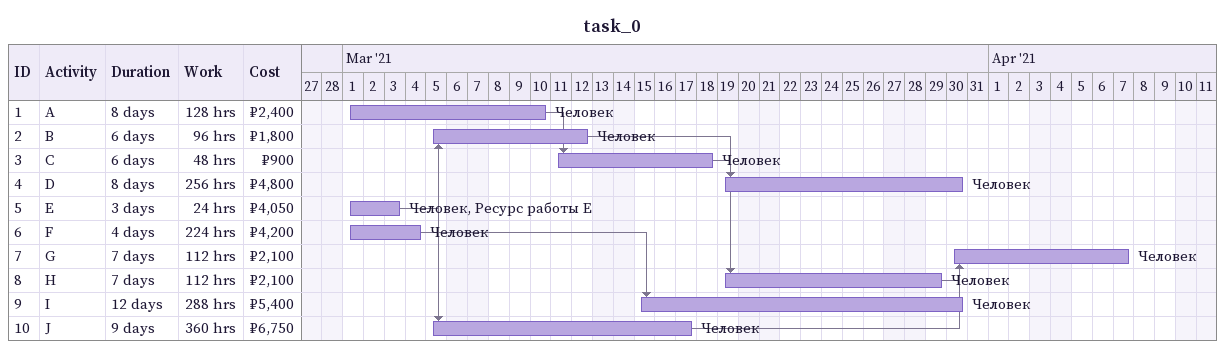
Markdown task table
task_0

| ID | Task | Duration | Start | Finish | Predecessors | Resources | Work (h) | Cost (₽) |
|---|---|---|---|---|---|---|---|---|
| 1 | A | 8d | 2021-03-01 | 2021-03-10 |  | Человек | 128 | 2400 |
| 2 | B | 6d | 2021-03-05 | 2021-03-12 | 6 | Человек | 96 | 1800 |
| 3 | C | 6d | 2021-03-11 | 2021-03-18 | 1 | Человек | 48 | 900 |
| 4 | D | 8d | 2021-03-19 | 2021-03-30 | 2, 3 | Человек | 256 | 4800 |
| 5 | E | 3d | 2021-03-01 | 2021-03-03 |  | Человек, Ресурс работы Е | 24 | 4050 |
| 6 | F | 4d | 2021-03-01 | 2021-03-04 |  | Человек | 224 | 4200 |
| 7 | G | 7d | 2021-03-30 | 2021-04-07 | 8, 10 | Человек | 112 | 2100 |
| 8 | H | 7d | 2021-03-19 | 2021-03-29 | 2, 3 | Человек | 112 | 2100 |
| 9 | I | 12d | 2021-03-15 | 2021-03-30 | 6 | Человек | 288 | 5400 |
| 10 | J | 9d | 2021-03-05 | 2021-03-17 | 5 | Человек | 360 | 6750 |
